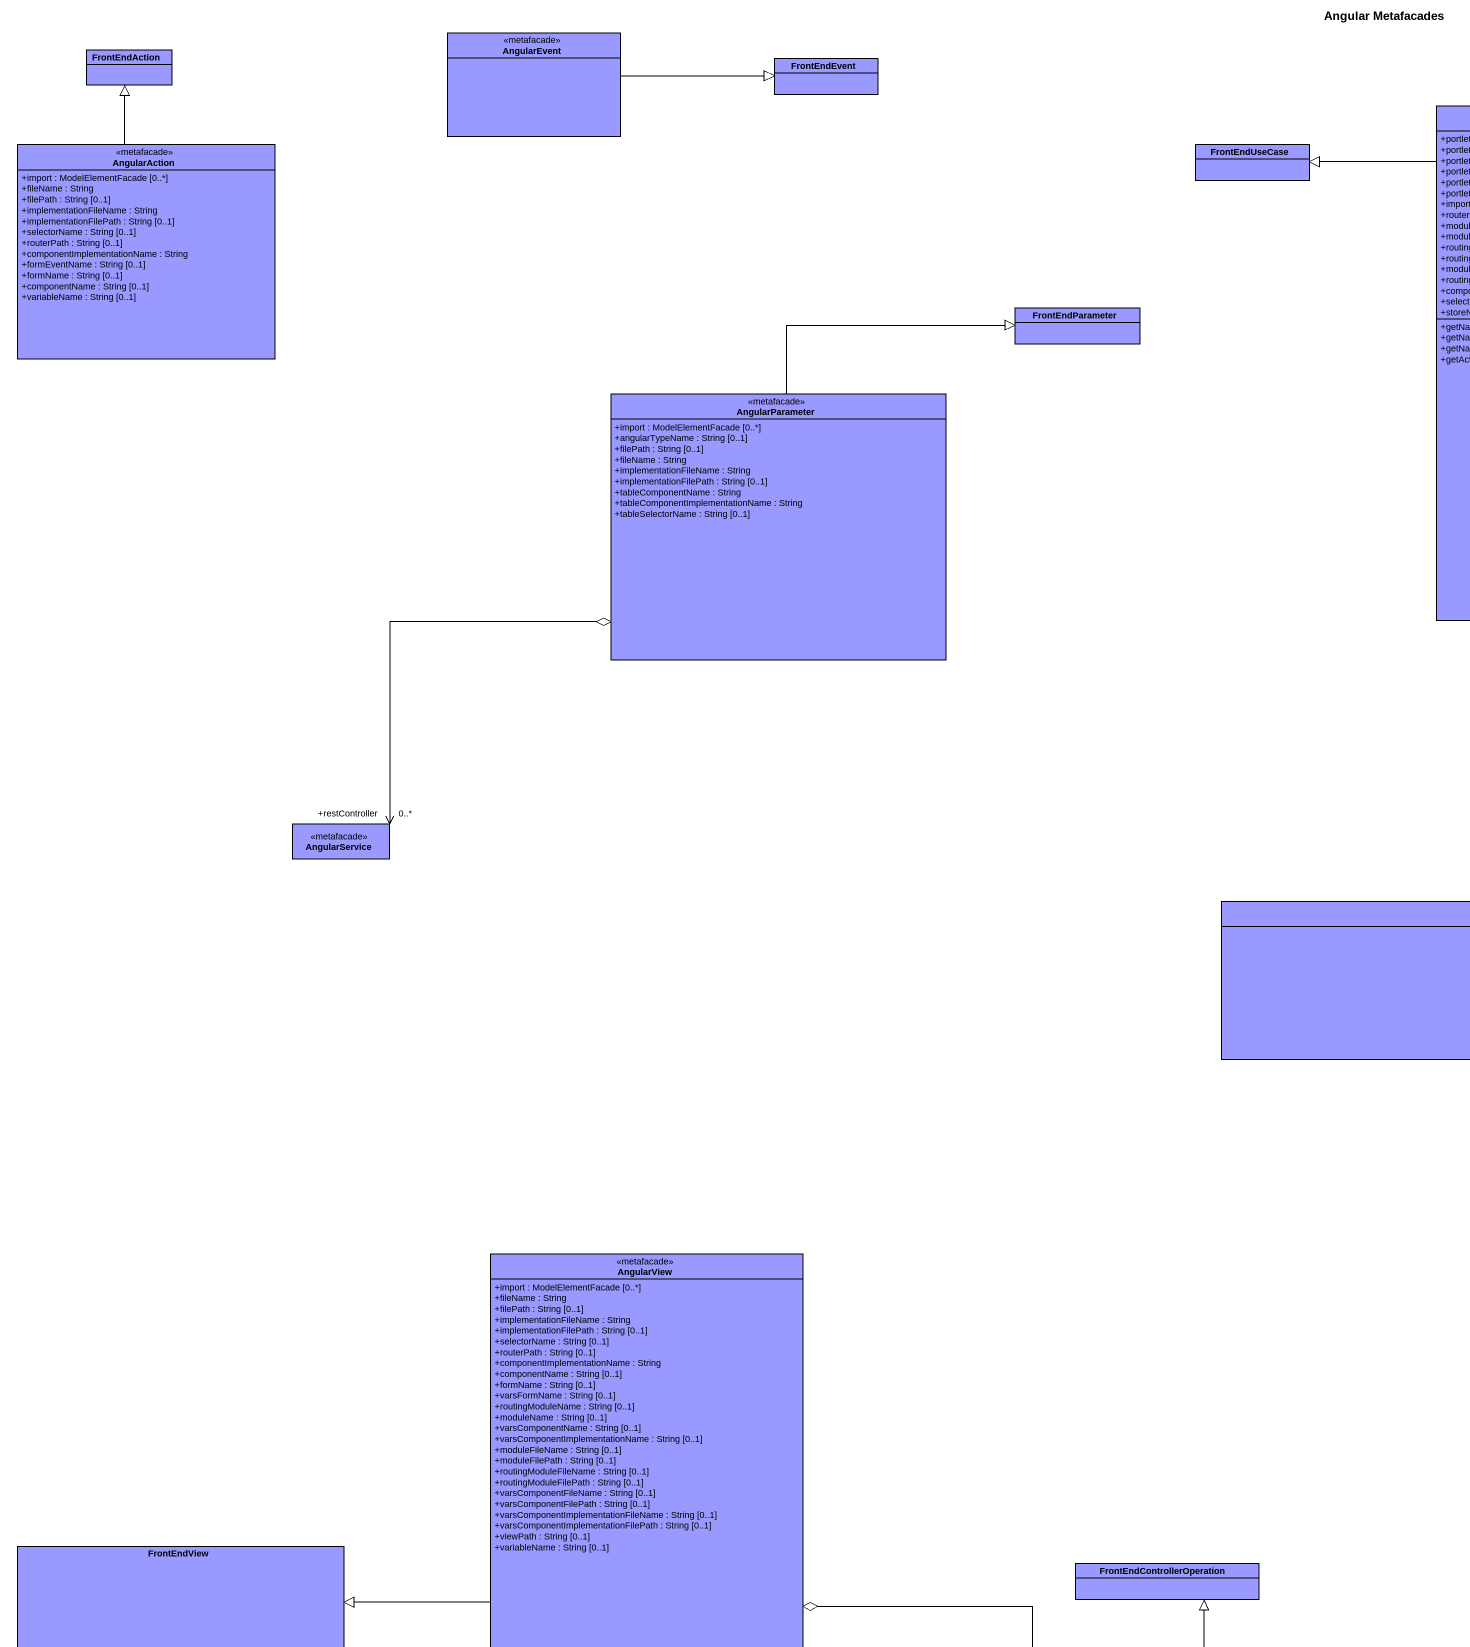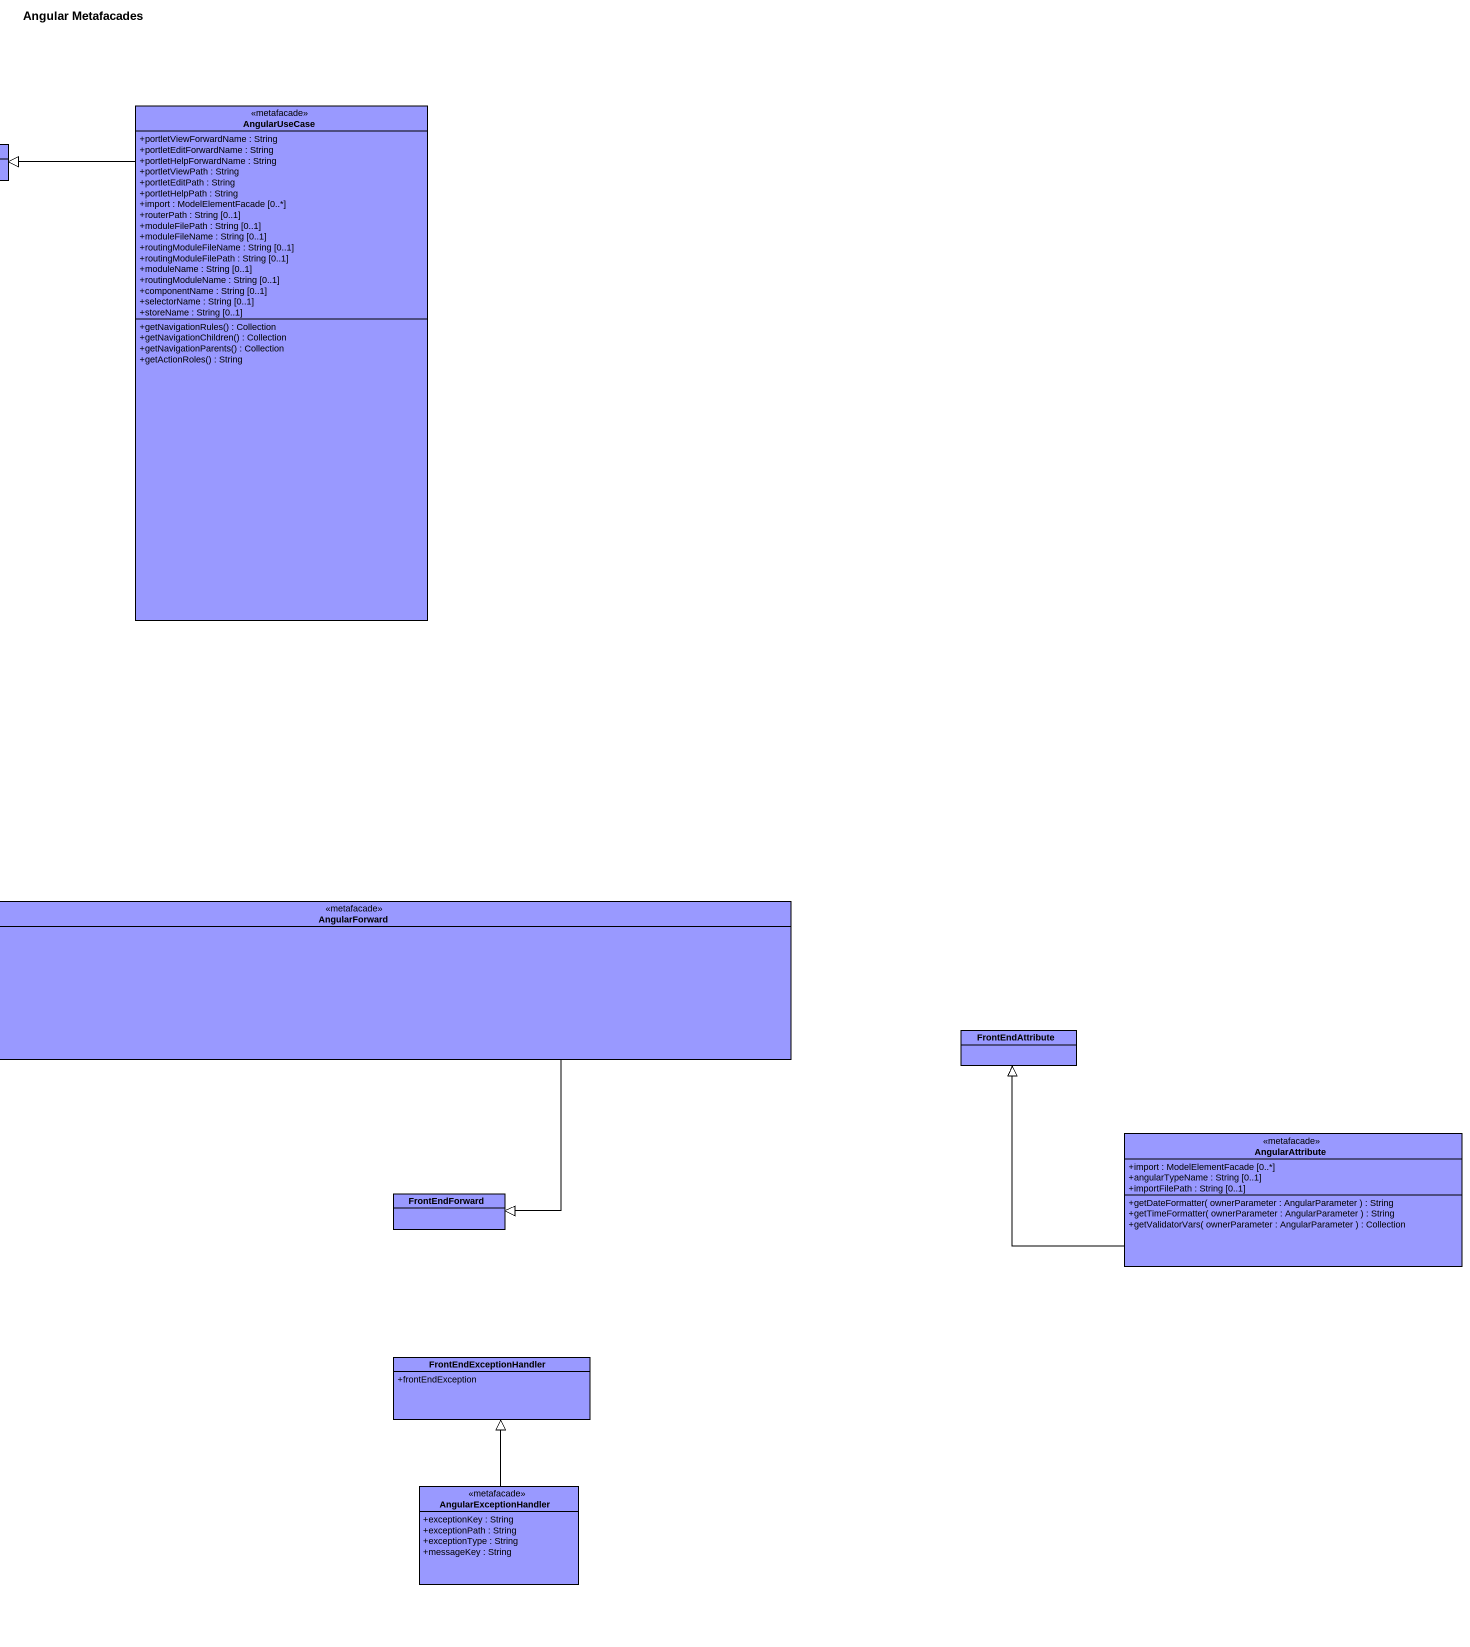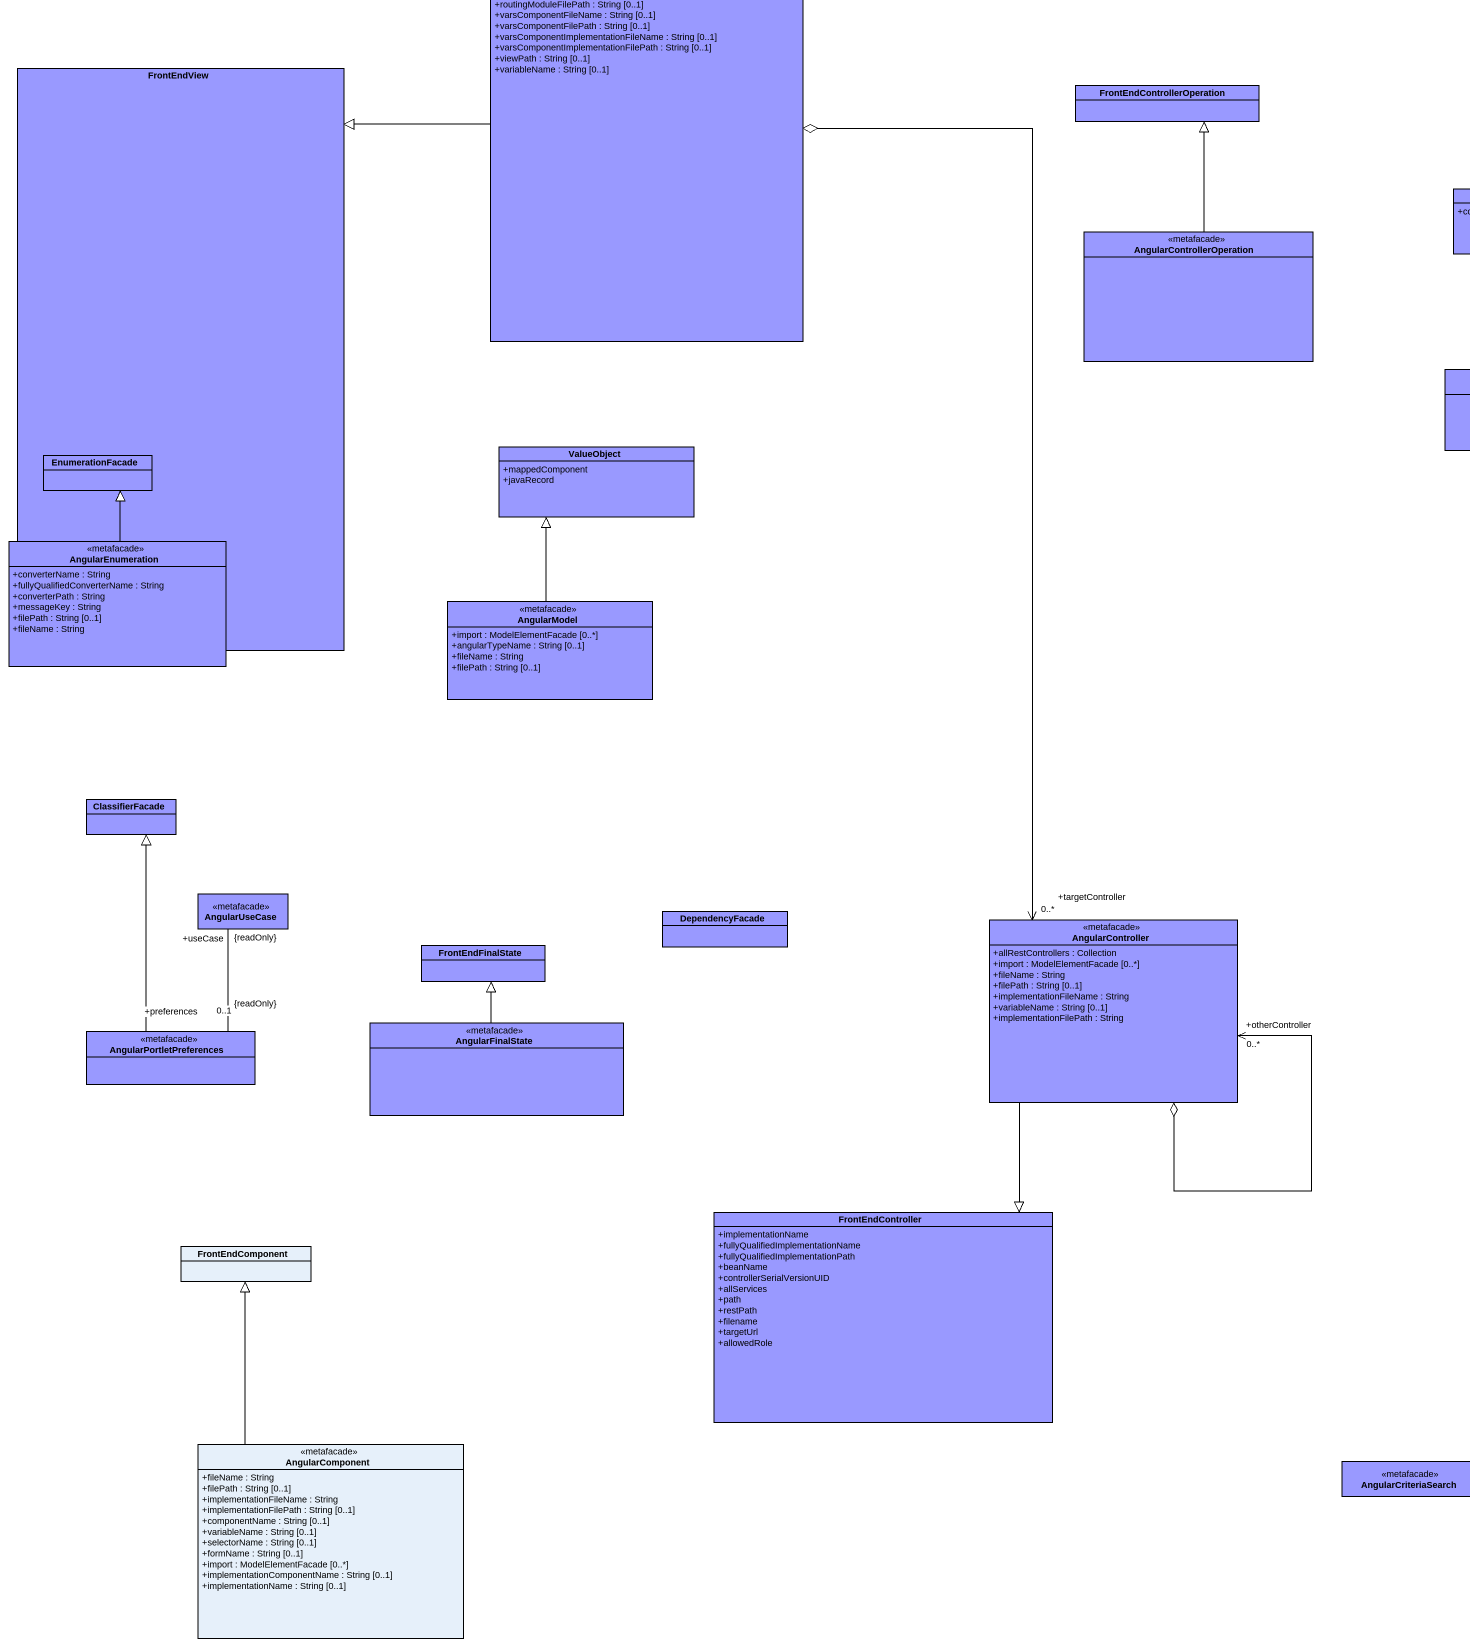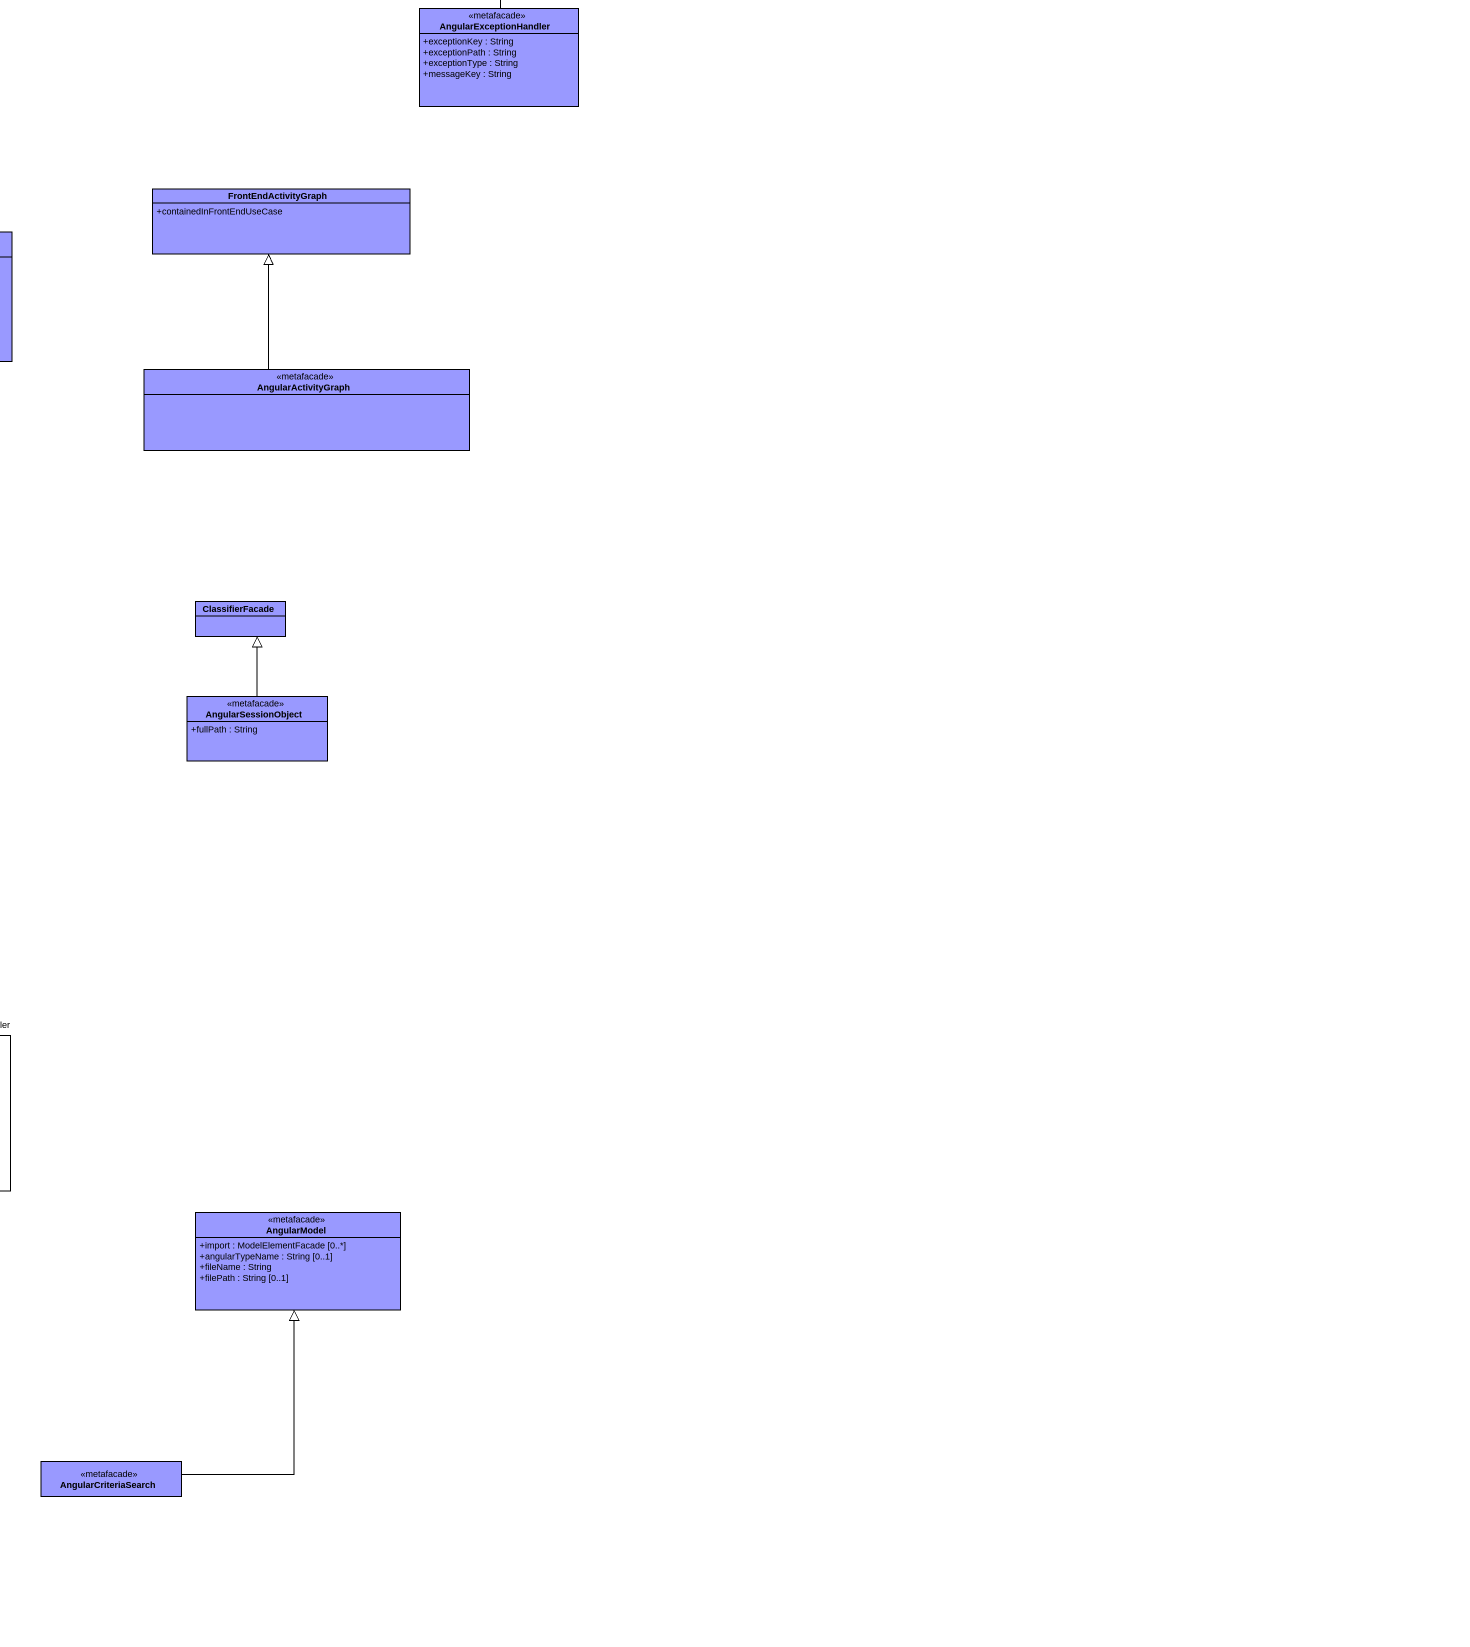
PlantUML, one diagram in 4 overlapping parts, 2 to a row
@startuml
title Angular Metafacades
hide circle
hide empty members
skinparam classAttributeIconSize 0
class AngularEvent <<metafacade>> #9999FF
class FrontEndAction #9999FF
class FrontEndEvent #9999FF
class AngularUseCase <<metafacade>> #9999FF {
  +portletViewForwardName : String
  +portletEditForwardName : String
  +portletHelpForwardName : String
  +portletViewPath : String
  +portletEditPath : String
  +portletHelpPath : String
  +import : ModelElementFacade [0..*]
  +routerPath : String [0..1]
  +moduleFilePath : String [0..1]
  +moduleFileName : String [0..1]
  +routingModuleFileName : String [0..1]
  +routingModuleFilePath : String [0..1]
  +moduleName : String [0..1]
  +routingModuleName : String [0..1]
  +componentName : String [0..1]
  +selectorName : String [0..1]
  +storeName : String [0..1]
  +getNavigationRules() : Collection
  +getNavigationChildren() : Collection
  +getNavigationParents() : Collection
  +getActionRoles() : String
}
class AngularAction <<metafacade>> #9999FF {
  +import : ModelElementFacade [0..*]
  +fileName : String
  +filePath : String [0..1]
  +implementationFileName : String
  +implementationFilePath : String [0..1]
  +selectorName : String [0..1]
  +routerPath : String [0..1]
  +componentImplementationName : String
  +formEventName : String [0..1]
  +formName : String [0..1]
  +componentName : String [0..1]
  +variableName : String [0..1]
}
class FrontEndUseCase #9999FF
class FrontEndParameter #9999FF
class AngularParameter <<metafacade>> #9999FF {
  +import : ModelElementFacade [0..*]
  +angularTypeName : String [0..1]
  +filePath : String [0..1]
  +fileName : String
  +implementationFileName : String
  +implementationFilePath : String [0..1]
  +tableComponentName : String
  +tableComponentImplementationName : String
  +tableSelectorName : String [0..1]
}
class AngularService <<metafacade>> #9999FF
class AngularForward <<metafacade>> #9999FF
class FrontEndAttribute #9999FF
class AngularAttribute <<metafacade>> #9999FF {
  +import : ModelElementFacade [0..*]
  +angularTypeName : String [0..1]
  +importFilePath : String [0..1]
  +getDateFormatter( ownerParameter : AngularParameter ) : String
  +getTimeFormatter( ownerParameter : AngularParameter ) : String
  +getValidatorVars( ownerParameter : AngularParameter ) : Collection
}
class FrontEndForward #9999FF
class AngularView <<metafacade>> #9999FF {
  +import : ModelElementFacade [0..*]
  +fileName : String
  +filePath : String [0..1]
  +implementationFileName : String
  +implementationFilePath : String [0..1]
  +selectorName : String [0..1]
  +routerPath : String [0..1]
  +componentImplementationName : String
  +componentName : String [0..1]
  +formName : String [0..1]
  +varsFormName : String [0..1]
  +routingModuleName : String [0..1]
  +moduleName : String [0..1]
  +varsComponentName : String [0..1]
  +varsComponentImplementationName : String [0..1]
  +moduleFileName : String [0..1]
  +moduleFilePath : String [0..1]
  +routingModuleFileName : String [0..1]
  +routingModuleFilePath : String [0..1]
  +varsComponentFileName : String [0..1]
  +varsComponentFilePath : String [0..1]
  +varsComponentImplementationFileName : String [0..1]
  +varsComponentImplementationFilePath : String [0..1]
  +viewPath : String [0..1]
  +variableName : String [0..1]
}
class FrontEndExceptionHandler #9999FF {
  +frontEndException
}
class AngularExceptionHandler <<metafacade>> #9999FF {
  +exceptionKey : String
  +exceptionPath : String
  +exceptionType : String
  +messageKey : String
}
rectangle FrontEndView #9999FF {
  class EnumerationFacade #9999FF
}
class FrontEndControllerOperation #9999FF
class FrontEndActivityGraph #9999FF {
  +containedInFrontEndUseCase
}
class AngularControllerOperation <<metafacade>> #9999FF
class AngularActivityGraph <<metafacade>> #9999FF
class ValueObject #9999FF {
  +mappedComponent
  +javaRecord
}
class AngularEnumeration <<metafacade>> #9999FF {
  +converterName : String
  +fullyQualifiedConverterName : String
  +converterPath : String
  +messageKey : String
  +filePath : String [0..1]
  +fileName : String
}
class AngularModel <<metafacade>> #9999FF {
  +import : ModelElementFacade [0..*]
  +angularTypeName : String [0..1]
  +fileName : String
  +filePath : String [0..1]
}
class ClassifierFacade #9999FF
class AngularSessionObject <<metafacade>> #9999FF {
  +fullPath : String
}
class "ClassifierFacade" as ClassifierFacade_2 #9999FF
class "AngularUseCase" as AngularUseCase_2 <<metafacade>> #9999FF
class DependencyFacade #9999FF
class AngularController <<metafacade>> #9999FF {
  +allRestControllers : Collection
  +import : ModelElementFacade [0..*]
  +fileName : String
  +filePath : String [0..1]
  +implementationFileName : String
  +variableName : String [0..1]
  +implementationFilePath : String
}
class FrontEndFinalState #9999FF
class AngularPortletPreferences <<metafacade>> #9999FF
class AngularFinalState <<metafacade>> #9999FF
class FrontEndController #9999FF {
  +implementationName
  +fullyQualifiedImplementationName
  +fullyQualifiedImplementationPath
  +beanName
  +controllerSerialVersionUID
  +allServices
  +path
  +restPath
  +filename
  +targetUrl
  +allowedRole
}
class "AngularModel" as AngularModel_2 <<metafacade>> #9999FF {
  +import : ModelElementFacade [0..*]
  +angularTypeName : String [0..1]
  +fileName : String
  +filePath : String [0..1]
}
class FrontEndComponent
class AngularComponent <<metafacade>> {
  +fileName : String
  +filePath : String [0..1]
  +implementationFileName : String
  +implementationFilePath : String [0..1]
  +componentName : String [0..1]
  +variableName : String [0..1]
  +selectorName : String [0..1]
  +formName : String [0..1]
  +import : ModelElementFacade [0..*]
  +implementationComponentName : String [0..1]
  +implementationName : String [0..1]
}
class AngularCriteriaSearch <<metafacade>> #9999FF
AngularEvent -right-|> FrontEndEvent
AngularUseCase -up-|> FrontEndUseCase
AngularAction -up-|> FrontEndAction
AngularParameter -up-|> FrontEndParameter
AngularParameter o--> "+restController\n0..*" AngularService
AngularForward --|> FrontEndForward
AngularAttribute -left-|> FrontEndAttribute
AngularView --|> FrontEndView
AngularView o--> "+targetController\n0..*" AngularController
AngularExceptionHandler -up-|> FrontEndExceptionHandler
AngularControllerOperation -up-|> FrontEndControllerOperation
AngularActivityGraph -up-|> FrontEndActivityGraph
AngularEnumeration -up-|> EnumerationFacade
AngularModel -up-|> ValueObject
AngularSessionObject -up-|> ClassifierFacade
AngularUseCase_2 "+useCase\n{readOnly}" -- "+preferences\n0..1\n{readOnly}" AngularPortletPreferences
AngularController o--> "+otherController\n0..*" AngularController
AngularController --|> FrontEndController
AngularPortletPreferences -up-|> ClassifierFacade_2
AngularFinalState -up-|> FrontEndFinalState
AngularComponent -up-|> FrontEndComponent
AngularCriteriaSearch -up-|> AngularModel_2
@enduml
